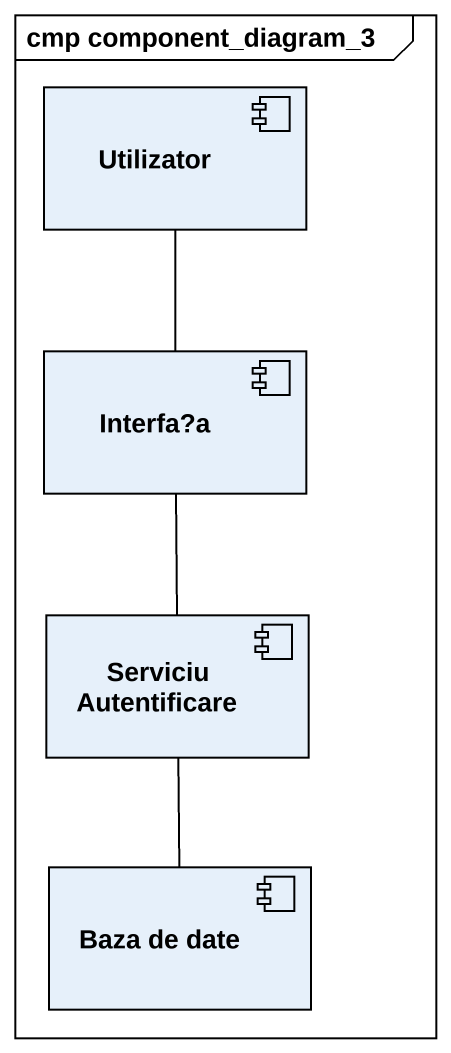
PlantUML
@startuml
mainframe cmp component_diagram_3
component Utilizator
component "Interfa?a" as Interfa_a
component "Serviciu Autentificare" as Serviciu_Autentificare
component "Baza de date" as Baza_de_date
Utilizator -- Interfa_a
Interfa_a -- Serviciu_Autentificare
Serviciu_Autentificare -- Baza_de_date
@enduml
